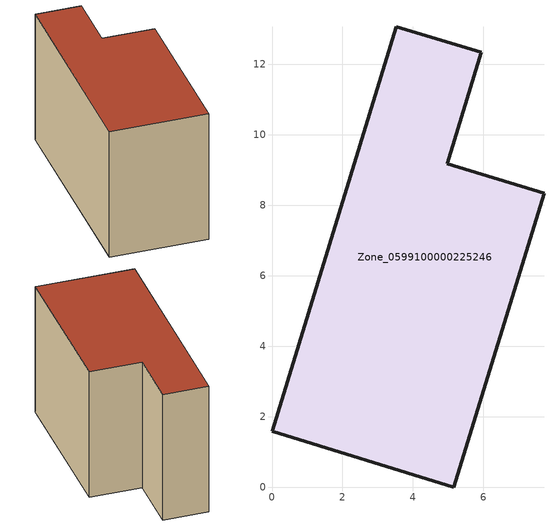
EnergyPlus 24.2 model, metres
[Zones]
Zone_0599100000225246
 floor ground (C_G): 0,1.59 3.53,13.07 5.94,12.34 4.97,9.18 7.72,8.34 5.16,0 z0
 wall outside (C_F): 3.53,13.07 0,1.59 5.16,0 7.72,8.34 4.97,9.18 5.94,12.34 3.53,13.07 z0:7.61
 roof outside (C_R): 0,1.59 5.16,0 7.72,8.34 4.97,9.18 5.94,12.34 3.53,13.07 z7.61
[BUILDING]
Pand.0599100000225246: North Axis=0; Terrain=City; Loads Convergence Tolerance Value=0.04; Temperature Convergence Tolerance Value=0.4; Solar Distribution=FullExterior; Maximum Number of Warmup Days=25; Minimum Number of Warmup Days=1
[Site:Location]
Rotterdam.The.Hague.AP_ZH_NLD Design_Conditions: Latitude=51.96; Longitude=4.45; Time Zone=1; Elevation=-4.5
[SITE:GROUNDTEMPERATURE:BUILDINGSURFACE]
18, 18, 18, 18, 18, 18, 18, 18, 18, 18, 18, 18
[MATERIAL] Thermal Absorptance=0.9; Solar Absorptance=0.7; Visible Absorptance=0.7
Name | Roughness | Thickness | Conductivity | Density | Specific Heat
G.TI.1975-1991 | MediumSmooth | 0.15 | 0.288461 | 540 | 1210
F.TI.1975-1991 | Rough | 0.3 | 0.230769 | 1920 | 840
R.TI.1975-1991 | MediumRough | 0.2 | 0.153846 | 1500 | 1000
[CONSTRUCTION]
C_G: G.TI.1975-1991
C_F: F.TI.1975-1991
C_R: R.TI.1975-1991
[ZONE]
Zone_0599100000225246: Type=1; Multiplier=1; Ceiling Height=Autocalculate; Volume=Autocalculate; Floor Area=autocalculate; Part of Total Floor Area=Yes
[ZONEINFILTRATION:DESIGNFLOWRATE]
Infil_Zone_0599100000225246: Zone or ZoneList or Space or SpaceList=Zone_0599100000225246; Schedule=AlwaysOn; Design Flow Rate Calculation Method=Flow/Area; Flow Rate per Floor Area=0.003; Constant Term Coefficient=1; Temperature Term Coefficient=0; Velocity Term Coefficient=0; Velocity Squared Term Coefficient=0
[HVACTEMPLATE:ZONE:IDEALLOADSAIRSYSTEM]
Zone_0599100000225246: Maximum Heating Supply Air Temperature=50; Minimum Cooling Supply Air Temperature=13; Maximum Heating Supply Air Humidity Ratio=0.0156; Minimum Cooling Supply Air Humidity Ratio=0.0077; Heating Limit=NoLimit; Cooling Limit=NoLimit; Dehumidification Control Type=ConstantSensibleHeatRatio; Cooling Sensible Heat Ratio=0.7; Dehumidification Setpoint=60; Humidification Control Type=None; Humidification Setpoint=30; Outdoor Air Method=None; Outdoor Air Flow Rate per Person=0.00944; Outdoor Air Flow Rate per Zone Floor Area=0; Outdoor Air Flow Rate per Zone=0; Demand Controlled Ventilation Type=None; Outdoor Air Economizer Type=NoEconomizer; Heat Recovery Type=None; Sensible Heat Recovery Effectiveness=0.7; Latent Heat Recovery Effectiveness=0.65
[ZONECONTROL:THERMOSTAT]
ThermostatControl_Zone_0599100000225246: Zone or ZoneList=Zone_0599100000225246; Control Type Schedule=DualSetpointControlType; Control 1=Thermostat_Zone_0599100000225246; Temperature Difference Between Cutout And Setpoint=0
[THERMOSTATSETPOINT:DUALSETPOINT]
Thermostat_Zone_0599100000225246: Heating Setpoint Temperature Schedule=HeatingSetpoint_Zone_0599100000225246; Cooling Setpoint Temperature Schedule=CoolingSetpoint_Zone_0599100000225246
[SCHEDULE:COMPACT]
HeatingSetpoint_Zone_0599100000225246: Through: 12/31, For: AllDays, Until: 24:00, 21
CoolingSetpoint_Zone_0599100000225246: Through: 12/31, For: AllDays, Until: 24:00, 24
DualSetpointControlType: Through: 12/31, For: AllDays, Until: 24:00, 4
AlwaysOn: Through: 12/31, For: AllDays, Until: 24:00, 1
